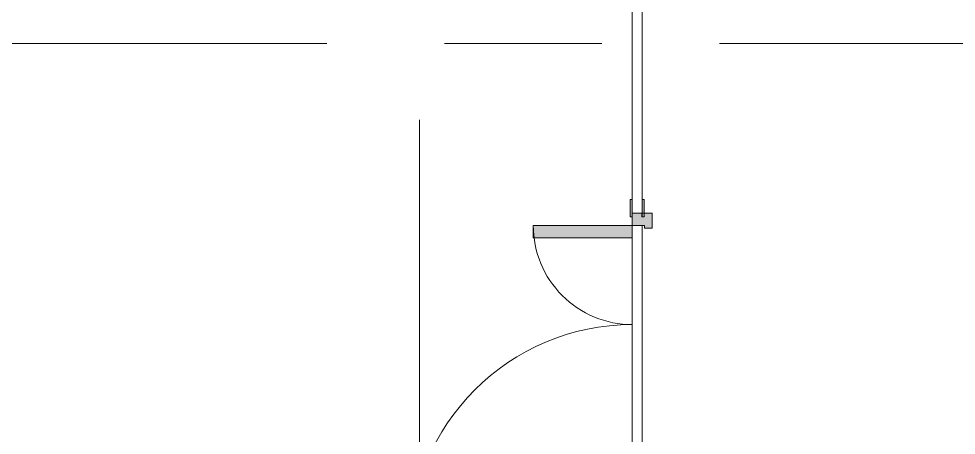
# Model space of a CAD drawing. Header units: millimetres. Extents: x 81037 to 284518, y -8553 to 29000.
# Drawn here: x 99090 to 102880, y 2018 to 3700 of the extents above; entities that cross this region are included whole.
import ezdxf

# ---------------------------------------------------------------- set-up
doc = ezdxf.new("R2010")
doc.units = ezdxf.units.MM
doc.linetypes.add('Осевая', pattern=[3175, 634.9999999999999, -476.25, 1587.5, -476.25])
for name, color, linetype, lineweight, true_color in [('A-DOOR-1', 7, 'Continuous', 9, 0xaaaaaa), ('A-DOOR-2', 7, 'Continuous', 9, 0xe2e2e2), ('A-DOOR-FRAM-1', 7, 'Continuous', 9, 0xe2e2e2), ('A-DOOR-FRAM-2', 7, 'Continuous', 9, 0xaaaaaa)]:
    doc.layers.add(name, color=color, linetype=linetype, lineweight=lineweight, true_color=true_color)
doc.layers.add('I-WALL', color=7, linetype='Continuous', lineweight=9)
doc.layers.add('Оси-2', color=7, linetype='Осевая', lineweight=9)

# ---------------------------------------------------------------- blocks, each defined once
blk = doc.blocks.new('110_Дверь_СКБ_2Ст - Д-5_п__в составе перегородки _не входит в спец__-32680317-План монтажа стен и перегородок 2 этажа в осях 23_33')
at = {"layer": 'A-DOOR-2'}
h = blk.add_hatch(color=256, dxfattribs=at)
h.paths.add_polyline_path([(712.499999999994, -20.00000000080977), (712.499999999994, 59.99999999918937), (652.4999999999947, 59.99999999918937), (652.4999999999947, 29.99999999918753), (662.4999999999967, 29.99999999918753), (662.4999999999967, -20.00000000080977)])
h.paths.add_polyline_path([(-627.5000000000047, 59.99999999918937), (-687.5000000000083, 59.99999999918937), (-687.5000000000083, -20.00000000080977), (-637.5000000000067, -20.00000000080977), (-637.5000000000067, 29.99999999918753), (-627.5000000000047, 29.99999999918753)])
for points in [[(712.5000000000156, 19.00000000014295), (712.5000000000156, 20.00000000013406), (697.5000000000147, 19.00000000014295)], [(-587.5000000000007, -20.00000000081843), (-637.5000000000067, -20.00000000081843), (-637.5000000000067, -420.0000000008228), (-587.500000000005, -420.0000000008228)], [(662.500000000001, -920.0000000008044), (662.4999999999967, -20.0000000008011), (612.4999999999907, -20.0000000008011), (612.499999999995, -920.0000000008044)]]:
    blk.add_hatch(color=256, dxfattribs=at).paths.add_polyline_path(points)
at = {"layer": 'A-DOOR-FRAM-1'}
for points in [[(-672.4999999999857, 28.00000000013224), (-742.4999999999872, 28.00000000013224), (-742.4999999999872, 20.00000000013406), (-672.4999999999857, 20.00000000013406)], [(767.5000000000161, 28.00000000014957), (697.5000000000147, 28.00000000014957), (697.5000000000147, 20.00000000013406), (767.5000000000161, 20.00000000013406)], [(-672.4999999999857, -19.99999999985685), (-742.4999999999872, -19.99999999985685), (-742.4999999999872, -27.99999999986369), (-672.4999999999857, -27.99999999986369)], [(767.5000000000161, -19.99999999983952), (697.5000000000147, -19.99999999983952), (697.5000000000147, -27.99999999984636), (767.5000000000161, -27.99999999984636)]]:
    blk.add_hatch(color=256, dxfattribs=at).paths.add_polyline_path(points)
at = {"layer": 'A-DOOR-1'}
for p, q in [((-637.5000000000057, -20.00000000095609), (-587.5000000000035, -20.00000000095636)), ((-637.5000000000077, -420.000000000956), (-637.5000000000057, -20.00000000095609)), ((-587.5000000000035, -20.00000000095636), (-587.5000000000055, -420.0000000009563)), ((612.4999999999918, -20.0000000009454), (662.4999999999942, -20.00000000094513)), ((612.4999999999964, -920.0000000009454), (612.4999999999918, -20.0000000009454)), ((662.4999999999942, -20.00000000094513), (662.4999999999985, -920.0000000009454)), ((-587.5000000000055, -420.0000000009563), (-637.5000000000077, -420.000000000956)), ((662.4999999999985, -920.0000000009454), (612.4999999999964, -920.0000000009454))]:
    blk.add_line(p, q, dxfattribs=at)
for centre, radius, start, end in [((-637.4999999999999, -20.00000000095037), 399.9999999999997, 269.9999999999999, 2.544443745170813e-13), ((662.4999999999972, -20.00000000094557), 900.0000000000008, 180.0000000000001, 269.9999999999998)]:
    blk.add_arc(centre, radius, start, end, dxfattribs=at)
at = {"layer": 'A-DOOR-FRAM-2'}
for p, q in [((-687.5000000000067, 59.99999999905108), (-627.5000000000051, 59.99999999905108)), ((-687.5000000000067, -20.00000000094888), (-687.5000000000067, 59.99999999905108)), ((-627.5000000000051, 59.99999999905108), (-627.5000000000051, 29.99999999905038)), ((652.4999999999944, 59.99999999905108), (712.4999999999933, 59.99999999905108)), ((652.4999999999944, 29.99999999905038), (652.4999999999944, 59.99999999905108)), ((712.4999999999933, 59.99999999905108), (712.4999999999933, -20.00000000094888)), ((-742.4999999999866, 27.99999999999873), (-672.4999999999862, 27.99999999999873)), ((-742.4999999999866, 20.00000000000373), (-742.4999999999866, 27.99999999999873)), ((-672.4999999999862, 20.00000000000373), (-742.4999999999866, 20.00000000000373)), ((-687.4999999999865, 20.00000000000373), (-672.4999999999862, 20.00000000000373)), ((-687.4999999999865, 19.00000000000974), (-687.4999999999865, 20.00000000000373)), ((-672.4999999999862, 19.00000000000974), (-687.4999999999865, 19.00000000000974)), ((-672.4999999999862, 27.99999999999873), (-672.4999999999862, 20.00000000000373)), ((-672.4999999999862, 20.00000000000373), (-672.4999999999862, 19.00000000000974)), ((-637.5000000000048, 29.99999999905038), (-637.5000000000048, -20.00000000094888)), ((-627.5000000000051, 29.99999999905038), (-637.5000000000048, 29.99999999905038)), ((662.4999999999934, 29.99999999905038), (652.4999999999944, 29.99999999905038)), ((662.4999999999934, -20.00000000094888), (662.4999999999934, 29.99999999905038)), ((697.5000000000152, 20.00000000000427), (697.5000000000152, 28.00000000001159)), ((697.5000000000152, 28.00000000001159), (767.5000000000144, 28.00000000001159)), ((697.5000000000155, 19.00000000001001), (697.5000000000155, 20.000000000004)), ((697.5000000000155, 20.000000000004), (712.5000000000151, 20.000000000004)), ((767.5000000000144, 20.00000000000427), (697.5000000000152, 20.00000000000427)), ((712.5000000000151, 19.00000000001001), (697.5000000000155, 19.00000000001001)), ((712.5000000000151, 20.000000000004), (712.5000000000151, 19.00000000001001)), ((767.5000000000144, 28.00000000001159), (767.5000000000144, 20.00000000000427)), ((-742.4999999999866, -19.9999999999962), (-672.4999999999862, -19.9999999999962)), ((-742.4999999999866, -27.9999999999971), (-742.4999999999866, -19.9999999999962)), ((-672.4999999999862, -27.9999999999971), (-742.4999999999866, -27.9999999999971)), ((-637.5000000000048, -20.00000000094888), (-687.5000000000067, -20.00000000094888)), ((-672.4999999999862, -19.9999999999962), (-672.4999999999862, -27.9999999999971)), ((712.4999999999933, -20.00000000094888), (662.4999999999934, -20.00000000094888)), ((697.5000000000155, -27.99999999998291), (697.5000000000155, -19.99999999997172)), ((697.5000000000155, -19.99999999997172), (767.5000000000148, -19.99999999997171)), ((767.5000000000148, -27.99999999998291), (697.5000000000155, -27.99999999998291)), ((767.5000000000148, -19.99999999997171), (767.5000000000148, -27.99999999998291))]:
    blk.add_line(p, q, dxfattribs=at)

msp = doc.modelspace()

# ---------------------------------------------------------------- linework, layer by layer
at = {"layer": 'I-WALL'}
for p, q in [((101610.0000000009, 10600.0000053356), (101610.0000000009, 2969.99999999801)), ((101570.0000000009, 5180.00000533532), (101570.0000000009, 2969.99999999801)), ((101610.0000000009, 2864.999999998029), (101610.0000000009, 1574.999999998028)), ((101570.0000000009, 1614.999999998033), (101570.0000000009, 2814.999999998026))]:
    msp.add_line(p, q, dxfattribs=at)
at = {"layer": 'Оси-2'}
for p, q in [((100709.9999656428, 593.7414093000763), (100709.9999656429, 19528.2867997973)), ((84936.71959556936, 3599.999999997375), (122760.0000000008, 3599.999999997253))]:
    msp.add_line(p, q, dxfattribs=at)

# ---------------------------------------------------------------- block references
at = {"layer": 'A-DOOR-1', "rotation": 270}
msp.add_blockref('110_Дверь_СКБ_2Ст - Д-5_п__в составе перегородки _не входит в спец__-32680317-План монтажа стен и перегородок 2 этажа в осях 23_33', (101590.0000000009, 2227.499999998024), dxfattribs=at)

doc.saveas('drawing.dxf')
